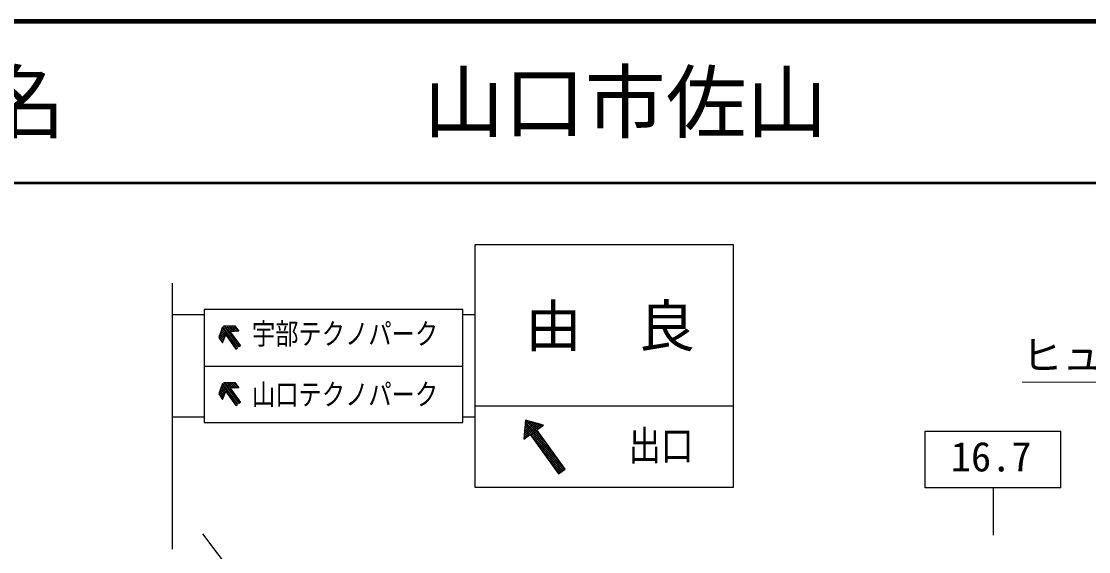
# Model space of a CAD drawing. Units: millimetres, scale not verified. Extents: x 40000 to 680000, y 20000 to 380000.
# Drawn here: x 380146 to 446194, y 347176 to 380000 of the extents above; entities that cross this region are included whole.
import ezdxf
from ezdxf.enums import TextEntityAlignment as Align

# ---------------------------------------------------------------- set-up
doc = ezdxf.new("R2010")
doc.units = ezdxf.units.MM
doc.header["$LTSCALE"] = 1000
for name, color, linetype, lineweight in [('M-STR-HTXT', 7, 'Continuous', 13), ('M-STR-STRC', 7, 'Continuous', 25), ('M-TTL', 2, 'Continuous', 140), ('M-TTL-LINE', 7, 'Continuous', 50)]:
    doc.layers.add(name, color=color, linetype=linetype, lineweight=lineweight)
doc.layers.add('M-TTL-TXT', color=7, linetype='Continuous')
doc.styles.add('ＭＳ ゴシック', font='')
doc.styles.get('ＭＳ ゴシック').set_extended_font_data('MS Gothic')

msp = doc.modelspace()

# ---------------------------------------------------------------- hatches: boundary and pattern name
at = {"layer": 'M-STR-STRC'}
h = msp.add_hatch(dxfattribs=at)
h.set_pattern_fill('USER', color=256, style=0, pattern_type=2)
h.set_pattern_definition([(45, (392668, 360657), (-70.711, 70.711), []), (135, (392668, 360657), (-70.711, -70.711), [])])
h.paths.add_polyline_path([(392795, 360589), (393416, 359714), (393514, 359783), (392588, 361086), (392363, 360434), (392599, 360101)])
h = msp.add_hatch(dxfattribs=at)
h.set_pattern_fill('USER', color=256, style=0, pattern_type=2)
h.set_pattern_definition([(45, (393187, 360944), (-70.711, 70.711), []), (135, (393187, 360944), (-70.711, -70.711), [])])
h.paths.add_polyline_path([(393601, 360813), (393365, 361146), (392674, 361147), (393600, 359845), (393698, 359914), (393077, 360788)])
h = msp.add_hatch(dxfattribs=at)
h.set_pattern_fill('USER', color=256, style=0, pattern_type=2)
h.set_pattern_definition([(45, (392554, 357163), (-70.711, 70.711), []), (135, (392554, 357163), (-70.711, -70.711), [])])
h.paths.add_polyline_path([(392599, 356601), (392795, 357089), (393416, 356214), (393514, 356283), (392588, 357586), (392363, 356934)])
h = msp.add_hatch(dxfattribs=at)
h.set_pattern_fill('USER', color=256, style=0, pattern_type=2)
h.set_pattern_definition([(45, (392991, 357517), (-70.711, 70.711), []), (135, (392991, 357517), (-70.711, -70.711), [])])
h.paths.add_polyline_path([(393600, 356345), (393698, 356414), (393077, 357288), (393601, 357313), (393365, 357646), (392674, 357647)])
h = msp.add_hatch(dxfattribs=at)
h.set_pattern_fill('USER', color=256, style=0, pattern_type=2)
h.set_pattern_definition([(45, (411509, 354710), (-70.7107, 70.7107), []), (135, (411509, 354710), (-70.7107, -70.7107), [])])
h.paths.add_polyline_path([(411641, 354427), (413393, 351992), (413799, 352284), (412047, 354719), (412453, 355011), (411338, 355316), (411235, 354135)])

# ---------------------------------------------------------------- linework, layer by layer
at = {"layer": 'M-STR-HTXT'}
msp.add_lwpolyline([(499983, 311636), (475822, 357673), (442072, 357673)], dxfattribs=at)
msp.add_arc((309809, 1582107), 1244095, 272.25388, 277.75023, dxfattribs=at)
at = {"layer": 'M-STR-STRC'}
for p, q in [((408219, 366176), (408219, 352567)), ((424219, 366176), (408219, 366176)), ((424219, 351176), (424219, 366176)), ((389469, 363801), (389469, 347334)), ((407469, 362163), (391469, 362163)), ((391469, 362163), (391469, 358663)), ((407469, 358663), (407469, 362163)), ((391469, 361834), (389469, 361834)), ((408219, 361834), (407469, 361834)), ((392588, 361086), (392363, 360434)), ((392588, 361086), (393514, 359783)), ((392674, 361147), (393600, 359845)), ((392674, 361147), (393365, 361146)), ((393601, 360813), (393077, 360788)), ((393077, 360788), (393698, 359914)), ((393365, 361146), (393601, 360813)), ((392363, 360434), (392599, 360101)), ((392599, 360101), (392795, 360589)), ((392795, 360589), (393416, 359714)), ((393416, 359714), (393514, 359783)), ((393698, 359914), (393600, 359845)), ((391469, 358663), (407469, 358663)), ((391469, 358663), (391469, 355163)), ((407469, 355163), (407469, 358663)), ((392588, 357586), (392363, 356934)), ((392588, 357586), (393514, 356283)), ((392674, 357647), (393600, 356345)), ((392674, 357647), (393365, 357646)), ((393365, 357646), (393601, 357313)), ((392363, 356934), (392599, 356601)), ((392599, 356601), (392795, 357089)), ((392795, 357089), (393416, 356214)), ((393601, 357313), (393077, 357288)), ((393077, 357288), (393698, 356414)), ((393416, 356214), (393514, 356283)), ((393698, 356414), (393600, 356345)), ((424219, 356176), (408219, 356176)), ((391469, 355493), (389469, 355493)), ((408219, 355493), (407469, 355493)), ((391469, 355163), (407469, 355163)), ((411338, 355316), (411235, 354135)), ((412453, 355011), (411338, 355316)), ((412047, 354719), (412453, 355011)), ((413799, 352284), (412047, 354719)), ((411235, 354135), (411641, 354427)), ((411641, 354427), (413393, 351992)), ((436079, 354629), (444479, 354629)), ((436079, 351129), (436079, 354629)), ((444479, 351129), (444479, 354629)), ((408219, 352560), (408219, 351176)), ((413393, 351992), (413799, 352284)), ((408219, 351176), (424219, 351176)), ((444479, 351129), (436079, 351129)), ((440279, 351129), (440279, 348197)), ((430348, 297007), (391369, 348284))]:
    msp.add_line(p, q, dxfattribs=at)
at = {"layer": 'M-TTL'}
msp.add_line((680000, 380000), (40000, 380000), dxfattribs=at)
at = {"layer": 'M-TTL-LINE'}
msp.add_line((40000, 370000), (680000, 370000), dxfattribs=at)

# ---------------------------------------------------------------- texts
at = {"layer": 'M-STR-HTXT', "style": 'ＭＳ ゴシック'}
msp.add_text('ヒューム管φ0.80\u3000\u3000L=39.00', height=1833, dxfattribs=at).set_placement((442072, 357873), align=Align.BOTTOM_LEFT)
at = {"layer": 'M-STR-STRC', "style": 'ＭＳ ゴシック'}
msp.add_text('由\u3000良', height=2566, dxfattribs=at).set_placement((416573, 361144), align=Align.MIDDLE_CENTER)
at = {"layer": 'M-STR-STRC', "style": 'ＭＳ ゴシック', "width": 0.8}
for s, height, p in [('宇部テクノパーク', 1320, (394416, 359604)), ('山口テクノパーク', 1320, (394416, 355852)), ('出口', 1833, (417722, 352278))]:
    msp.add_text(s, height=height, dxfattribs=at).set_placement(p, align=Align.BOTTOM_LEFT)
at = {"layer": 'M-STR-STRC', "style": 'ＭＳ ゴシック'}
msp.add_text('16.7', height=1833, dxfattribs=at).set_placement((437666, 351593), align=Align.BOTTOM_LEFT)
at = {"layer": 'M-TTL-TXT', "style": 'ＭＳ ゴシック'}
for s, p in [('地 名', (370380, 375000)), ('山口市佐山', (405024, 375000))]:
    msp.add_text(s, height=3666, dxfattribs=at).set_placement(p, align=Align.MIDDLE_LEFT)

doc.saveas('drawing.dxf')
